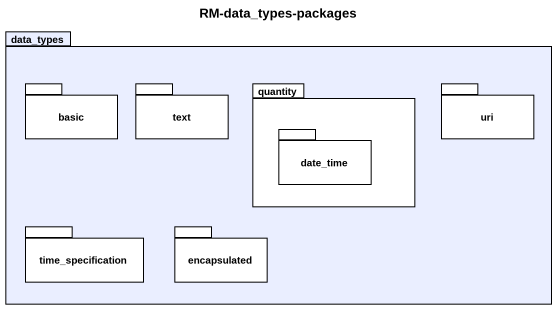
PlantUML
@startuml
title RM-data_types-packages
package data_types #EAEEFF {
  package basic {
  }
  package text {
  }
  package quantity {
    package date_time {
    }
  }
  package uri {
  }
  package time_specification {
  }
  package encapsulated {
  }
}
@enduml
